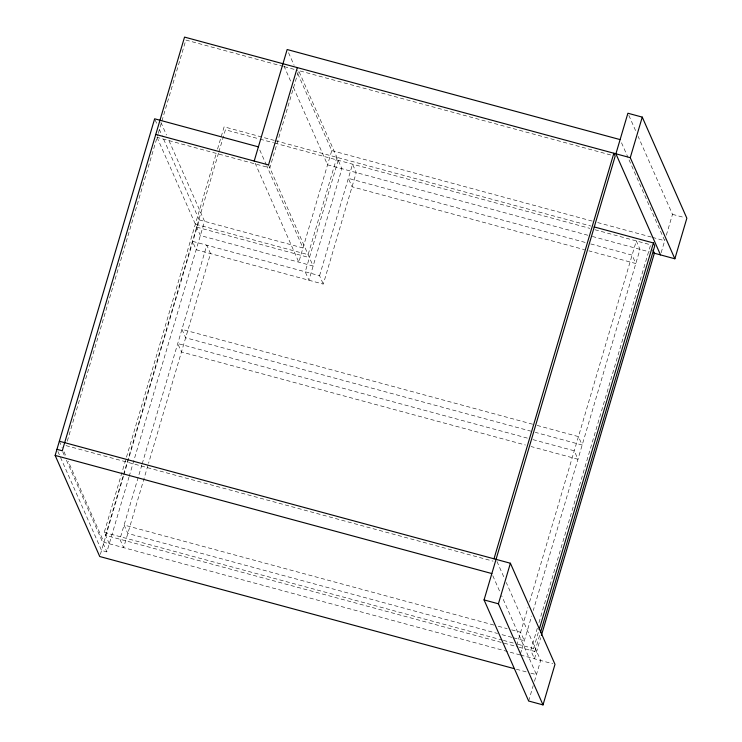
<?xml version="1.0" encoding="UTF-8"?>
<svg xmlns="http://www.w3.org/2000/svg" width="742" height="742" viewBox="0 0 742 742"><rect width="100%" height="100%" fill="white"/><g stroke="black" fill="none" stroke-linecap="round" stroke-linejoin="round"><path stroke-width="0.56" stroke-dasharray="3.71 2.78" d="M67.29 441.184L157.935 134.497M158.259 133.384L185.852 40.049L283.119 66.363M109.269 543.765L104.251 532.394L216.247 153.492M217.554 149.049L224.121 126.826L274.438 140.442M218.528 153.112L105.559 535.344L503.568 643.017M218.853 151.999L225.429 129.776L258.967 138.847M100.393 554.339L123.506 476.123M123.84 475.01L199.236 219.901L162.081 135.647M57.885 451.442L101.543 550.434L106.876 551.881L128.95 477.189M129.164 476.457L204.569 221.348L168.341 139.199M141.88 464.882L119.907 539.221L123.626 547.652L148.215 464.436M142.204 463.778L206.814 245.194L210.524 253.616L148.548 463.323M297.839 73.746L331.748 150.626L298.785 262.158L255.118 163.166M336.887 157.332L308.115 254.673L195.359 224.167M338.185 160.281L305.222 271.813L308.941 280.235L341.904 168.703L298.701 70.768M319.57 275.69L352.543 164.167L356.253 172.589L323.289 284.121L196.176 249.729L192.456 241.308L319.57 275.69L323.289 284.121M516.747 645.382L527.914 607.596M529.556 602.04L636.293 240.927L640.003 249.349L533.275 610.471M520.467 653.804L531.634 616.027M537.338 628.149L530.771 650.372L534.49 658.794L540.723 637.684M538.98 622.594L650.641 244.804M519.224 647.247L534.871 651.485L533.572 648.536L538.822 630.756M534.871 651.485L539.796 634.818M528.647 701.014L533.183 685.673M534.481 681.286L540.64 660.463L506.267 582.526M661.15 252.716L665.045 239.545M666.344 235.168L672.493 214.336L638.12 136.407M284.232 66.659L297.653 70.295M610.694 154.976L298.609 70.555L269.847 167.887L157.081 137.381M672.493 214.336L684.634 217.619M331.748 150.626L593.192 221.357M597.662 222.563L651.3 237.069M652.413 237.375L664.702 240.705L628.474 158.556M275.551 140.739L590.836 226.032M260.08 139.153L273.501 142.779M274.614 143.085L589.899 228.378M594.954 229.742L651.383 245.008M587.887 235.251L327.556 164.826L293.183 86.888M592.348 236.457L649.333 251.872M585.178 242.43L348.341 178.358L352.06 186.78L584.418 249.646M590.762 243.942L632.091 255.118L635.811 263.54L588.888 250.852M199.236 219.901L302.977 247.967L266.749 165.818M196.658 227.117L309.414 257.613M532.654 424.22L181.938 329.346L185.658 337.768L530.79 431.139M537.125 425.426L578.454 436.611L582.164 445.033L535.26 432.345M527.349 438.114L177.746 343.537L181.456 351.968L525.475 445.024M532.932 439.626L574.262 450.802L577.972 459.233L531.059 446.536M65.982 445.617L493.059 561.147M493.81 625.042L124.1 525.03L127.819 533.452L497.53 633.464M498.281 626.248L507.213 628.669M511.683 629.875L520.615 632.295L524.334 640.717L513.158 637.703M501.991 634.679L512.045 637.397M104.251 532.394L502.269 640.068M503.382 640.365L513.445 643.091M517.916 644.297L533.572 648.536M504.133 643.166L518.101 646.941M520.133 654.917L103.945 542.328L68.171 461.236M520.532 655.019L552.781 663.747M516.339 669.219L526.393 671.937M530.855 673.142L536.447 674.654L501.601 595.668M628.836 115.344L636.265 132.197M621.508 142.761L628.01 157.499M288.545 52.691L294.12 65.324M283.889 65.825L291.318 82.677M496.973 561.462L504.412 578.315M492.781 575.662L499.746 591.457M268.539 164.937L313.133 266.044L200.368 235.539L156.71 136.547M259.783 150.023L266.285 164.77M160.903 122.347L166.477 134.988M155.106 119.852L156.97 124.062M159.289 129.331L161.617 134.599M59.351 441.221L62.133 447.547M63.998 451.757L66.316 457.016M62.745 451.832L64.6 456.042M66.465 460.253L106.876 551.881"/><path stroke-width="1.11" d="M514.104 668.616L99.743 556.519L55.149 455.421L154.642 118.803L258.383 146.86M254.191 161.06L287.154 49.529L620.108 139.598M297.31 67.605L268.539 164.937L155.783 134.432M493.996 558.8L613.866 153.242L615.164 156.191L484.062 599.916L528.647 701.014L543.005 704.9L554.988 664.34L510.394 563.243L59.351 441.221M543.005 704.9L498.411 603.793L510.394 563.243M653.804 253.078L674.858 258.782L630.264 157.675L642.257 117.115L627.899 113.238L615.916 153.789L660.51 254.896M539.156 629.643L653.442 242.968L594.157 226.931M540.454 632.592L654.741 245.917L653.442 242.968M541.382 635.467L654.361 253.235L652.96 250.073M674.858 258.782L686.851 218.222L642.257 117.115M630.264 157.675L184.545 37.1L62.282 450.774L56.948 449.337M55.149 455.421L491.853 573.557M484.062 599.916L498.411 603.793"/></g></svg>
